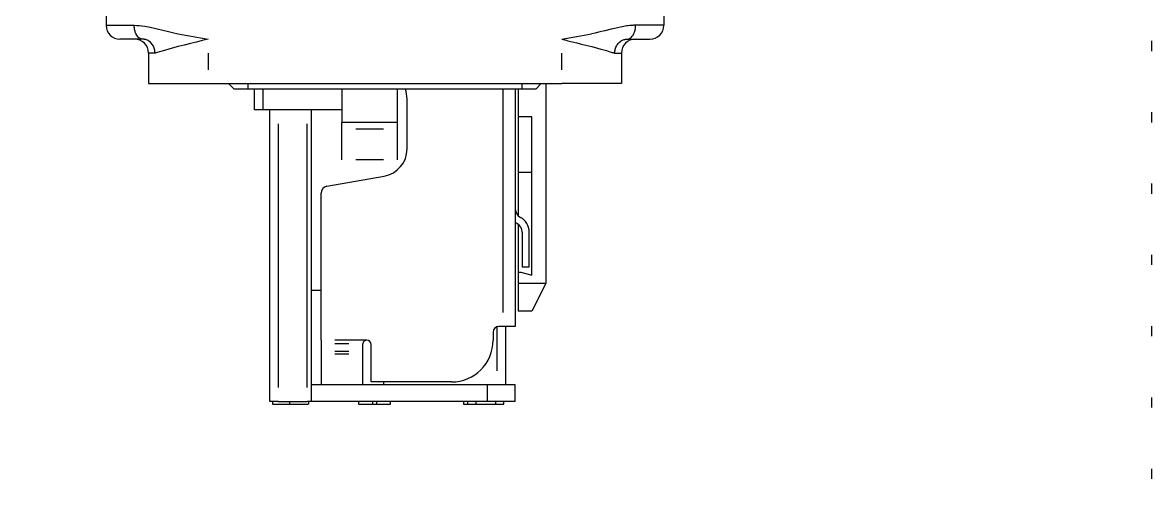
# Model space of a CAD drawing. Extents: x -194 to 239, y -574 to -265.
# Drawn here: x -100.64 to -72.93, y -466.46 to -454.78 of the extents above; entities that cross this region are included whole.
import ezdxf

# ---------------------------------------------------------------- set-up
doc = ezdxf.new("R2010")
doc.units = 0
doc.header["$LTSCALE"] = 0.5
doc.linetypes.add('ACAD_ISO07W100', pattern=[3.5, 0.5, -3])
doc.layers.get('0').update_dxf_attribs({"linetype": 'CONTINUOUS'})
doc.layers.add('1', color=7, linetype='CONTINUOUS')

msp = doc.modelspace()

# ---------------------------------------------------------------- linework, layer by layer
at = {"color": 0, "linetype": 'ACAD_ISO07W100'}
msp.add_lwpolyline([(-167.83, -302.982), (-72.925, -302.982), (-72.925, -482.77), (-167.83, -482.77)], close=True, dxfattribs=at)
at = {"layer": '1', "linetype": 'Continuous'}
for p, q in [((-98.588, -444.633), (-98.588, -454.849)), ((-84.898, -444.633), (-84.898, -454.849)), ((-98.588, -454.849), (-98.58, -454.849)), ((-98.58, -454.849), (-98.558, -454.849)), ((-98.558, -454.849), (-98.521, -454.849)), ((-98.521, -454.849), (-98.47, -454.849)), ((-98.47, -454.849), (-98.405, -454.849)), ((-98.405, -454.849), (-98.327, -454.849)), ((-98.327, -454.849), (-98.236, -454.849)), ((-98.236, -454.849), (-98.134, -454.849)), ((-98.134, -454.849), (-98.02, -454.849)), ((-98.02, -454.849), (-97.896, -454.849)), ((-97.896, -454.849), (-97.836, -454.851)), ((-97.896, -454.859), (-97.896, -454.849)), ((-97.896, -454.869), (-97.896, -454.859)), ((-97.895, -454.879), (-97.896, -454.869)), ((-97.895, -454.89), (-97.895, -454.879)), ((-97.893, -454.911), (-97.895, -454.89)), ((-97.89, -454.932), (-97.893, -454.911)), ((-97.886, -454.953), (-97.89, -454.932)), ((-97.882, -454.973), (-97.886, -454.953)), ((-97.877, -454.994), (-97.882, -454.973)), ((-97.87, -455.014), (-97.877, -454.994)), ((-97.855, -455.053), (-97.87, -455.014)), ((-97.836, -454.851), (-97.774, -454.855)), ((-97.774, -454.855), (-97.707, -454.862)), ((-97.707, -454.862), (-97.638, -454.872)), ((-97.638, -454.872), (-97.505, -454.897)), ((-97.505, -454.897), (-97.368, -454.928)), ((-97.368, -454.928), (-97.299, -454.944)), ((-97.299, -454.944), (-97.23, -454.961)), ((-97.23, -454.961), (-97.162, -454.979)), ((-97.162, -454.979), (-97.092, -454.996)), ((-97.092, -454.996), (-96.955, -455.027)), ((-96.955, -455.027), (-96.817, -455.057)), ((-86.496, -455.021), (-86.582, -455.04)), ((-86.341, -454.983), (-86.496, -455.021)), ((-86.186, -454.944), (-86.341, -454.983)), ((-86.109, -454.926), (-86.186, -454.944)), ((-86.032, -454.908), (-86.109, -454.926)), ((-85.956, -454.892), (-86.032, -454.908)), ((-85.88, -454.878), (-85.956, -454.892)), ((-85.843, -454.871), (-85.88, -454.878)), ((-85.806, -454.866), (-85.843, -454.871)), ((-85.769, -454.861), (-85.806, -454.866)), ((-85.732, -454.857), (-85.769, -454.861)), ((-85.696, -454.853), (-85.732, -454.857)), ((-85.66, -454.851), (-85.696, -454.853)), ((-85.642, -454.85), (-85.66, -454.851)), ((-85.624, -454.85), (-85.642, -454.85)), ((-85.63, -455.053), (-85.615, -455.014)), ((-85.607, -454.849), (-85.624, -454.85)), ((-85.615, -455.014), (-85.609, -454.994)), ((-85.609, -454.994), (-85.603, -454.973)), ((-85.589, -454.849), (-85.607, -454.849)), ((-85.603, -454.973), (-85.599, -454.953)), ((-85.599, -454.953), (-85.595, -454.932)), ((-85.595, -454.932), (-85.592, -454.911)), ((-85.592, -454.911), (-85.59, -454.89)), ((-85.59, -454.879), (-85.589, -454.869)), ((-85.59, -454.89), (-85.59, -454.879)), ((-85.465, -454.849), (-85.589, -454.849)), ((-85.589, -454.859), (-85.589, -454.849)), ((-85.589, -454.869), (-85.589, -454.859)), ((-85.352, -454.849), (-85.465, -454.849)), ((-85.249, -454.849), (-85.352, -454.849)), ((-85.158, -454.849), (-85.249, -454.849)), ((-85.08, -454.849), (-85.158, -454.849)), ((-85.015, -454.849), (-85.08, -454.849)), ((-84.964, -454.849), (-85.015, -454.849)), ((-84.927, -454.849), (-84.964, -454.849)), ((-84.905, -454.849), (-84.927, -454.849)), ((-84.898, -454.849), (-84.905, -454.849)), ((-98.24, -455.19), (-98.247, -455.19)), ((-98.218, -455.19), (-98.24, -455.19)), ((-98.181, -455.19), (-98.218, -455.19)), ((-98.13, -455.19), (-98.181, -455.19)), ((-98.066, -455.19), (-98.13, -455.19)), ((-97.989, -455.19), (-98.066, -455.19)), ((-97.9, -455.19), (-97.989, -455.19)), ((-97.799, -455.19), (-97.9, -455.19)), ((-97.836, -455.088), (-97.855, -455.053)), ((-97.815, -455.12), (-97.836, -455.088)), ((-97.791, -455.145), (-97.815, -455.12)), ((-97.689, -455.19), (-97.799, -455.19)), ((-97.778, -455.156), (-97.791, -455.145)), ((-97.766, -455.165), (-97.778, -455.156)), ((-97.753, -455.173), (-97.766, -455.165)), ((-97.74, -455.179), (-97.753, -455.173)), ((-97.733, -455.182), (-97.74, -455.179)), ((-97.727, -455.184), (-97.733, -455.182)), ((-97.72, -455.186), (-97.727, -455.184)), ((-97.714, -455.187), (-97.72, -455.186)), ((-97.707, -455.188), (-97.714, -455.187)), ((-97.701, -455.189), (-97.707, -455.188)), ((-97.698, -455.189), (-97.701, -455.189)), ((-97.695, -455.189), (-97.698, -455.189)), ((-97.692, -455.19), (-97.695, -455.189)), ((-97.689, -455.19), (-97.692, -455.19)), ((-97.684, -455.19), (-97.689, -455.19)), ((-97.679, -455.19), (-97.684, -455.19)), ((-97.675, -455.19), (-97.679, -455.19)), ((-97.67, -455.19), (-97.675, -455.19)), ((-97.661, -455.191), (-97.67, -455.19)), ((-97.651, -455.192), (-97.661, -455.191)), ((-97.641, -455.194), (-97.651, -455.192)), ((-97.632, -455.196), (-97.641, -455.194)), ((-97.622, -455.198), (-97.632, -455.196)), ((-97.612, -455.201), (-97.622, -455.198)), ((-97.593, -455.207), (-97.612, -455.201)), ((-97.573, -455.215), (-97.593, -455.207)), ((-97.554, -455.225), (-97.573, -455.215)), ((-97.536, -455.236), (-97.554, -455.225)), ((-97.5, -455.263), (-97.536, -455.236)), ((-97.469, -455.296), (-97.5, -455.263)), ((-97.453, -455.317), (-97.469, -455.296)), ((-96.817, -455.057), (-96.726, -455.074)), ((-96.726, -455.074), (-96.634, -455.09)), ((-96.519, -455.299), (-96.667, -455.335)), ((-96.634, -455.09), (-96.542, -455.107)), ((-96.542, -455.107), (-96.451, -455.124)), ((-96.367, -455.261), (-96.519, -455.299)), ((-96.451, -455.124), (-96.359, -455.14)), ((-96.226, -455.226), (-96.367, -455.261)), ((-96.359, -455.14), (-96.268, -455.157)), ((-96.268, -455.157), (-96.222, -455.165)), ((-96.085, -455.19), (-96.226, -455.226)), ((-96.222, -455.165), (-96.176, -455.173)), ((-96.176, -455.173), (-96.13, -455.181)), ((-96.13, -455.181), (-96.085, -455.19)), ((-87.401, -455.19), (-87.355, -455.181)), ((-87.401, -455.19), (-87.364, -455.199)), ((-87.364, -455.199), (-87.327, -455.209)), ((-87.355, -455.181), (-87.309, -455.173)), ((-87.327, -455.209), (-87.289, -455.218)), ((-87.309, -455.173), (-87.263, -455.165)), ((-87.289, -455.218), (-87.252, -455.228)), ((-87.263, -455.165), (-87.218, -455.157)), ((-87.252, -455.228), (-87.177, -455.246)), ((-87.218, -455.157), (-87.126, -455.14)), ((-87.177, -455.246), (-87.102, -455.265)), ((-87.126, -455.14), (-87.035, -455.124)), ((-87.102, -455.265), (-87.028, -455.283)), ((-87.035, -455.124), (-86.943, -455.107)), ((-87.028, -455.283), (-86.953, -455.301)), ((-86.953, -455.301), (-86.88, -455.32)), ((-86.943, -455.107), (-86.851, -455.09)), ((-86.851, -455.09), (-86.759, -455.074)), ((-86.759, -455.074), (-86.669, -455.057)), ((-86.582, -455.04), (-86.669, -455.057)), ((-86.032, -455.317), (-86.017, -455.296)), ((-86.017, -455.296), (-85.985, -455.263)), ((-85.985, -455.263), (-85.95, -455.236)), ((-85.95, -455.236), (-85.931, -455.225)), ((-85.931, -455.225), (-85.912, -455.215)), ((-85.912, -455.215), (-85.893, -455.207)), ((-85.893, -455.207), (-85.873, -455.201)), ((-85.873, -455.201), (-85.863, -455.198)), ((-85.863, -455.198), (-85.854, -455.196)), ((-85.854, -455.196), (-85.844, -455.194)), ((-85.844, -455.194), (-85.834, -455.192)), ((-85.834, -455.192), (-85.825, -455.191)), ((-85.825, -455.191), (-85.815, -455.19)), ((-85.815, -455.19), (-85.811, -455.19)), ((-85.811, -455.19), (-85.806, -455.19)), ((-85.806, -455.19), (-85.801, -455.19)), ((-85.801, -455.19), (-85.797, -455.19)), ((-85.797, -455.19), (-85.686, -455.19)), ((-85.797, -455.19), (-85.794, -455.19)), ((-85.794, -455.19), (-85.79, -455.189)), ((-85.79, -455.189), (-85.787, -455.189)), ((-85.787, -455.189), (-85.784, -455.189)), ((-85.784, -455.189), (-85.778, -455.188)), ((-85.778, -455.188), (-85.771, -455.187)), ((-85.771, -455.187), (-85.765, -455.186)), ((-85.765, -455.186), (-85.759, -455.184)), ((-85.759, -455.184), (-85.752, -455.182)), ((-85.752, -455.182), (-85.746, -455.179)), ((-85.746, -455.179), (-85.733, -455.173)), ((-85.733, -455.173), (-85.72, -455.165)), ((-85.72, -455.165), (-85.707, -455.156)), ((-85.707, -455.156), (-85.694, -455.145)), ((-85.694, -455.145), (-85.671, -455.12)), ((-85.686, -455.19), (-85.586, -455.19)), ((-85.671, -455.12), (-85.649, -455.088)), ((-85.649, -455.088), (-85.63, -455.053)), ((-85.586, -455.19), (-85.496, -455.19)), ((-85.496, -455.19), (-85.419, -455.19)), ((-85.419, -455.19), (-85.355, -455.19)), ((-85.355, -455.19), (-85.304, -455.19)), ((-85.304, -455.19), (-85.268, -455.19)), ((-85.268, -455.19), (-85.246, -455.19)), ((-85.246, -455.19), (-85.238, -455.19)), ((-97.549, -455.53), (-97.549, -456.279)), ((-97.539, -455.53), (-97.549, -455.53)), ((-97.508, -455.53), (-97.539, -455.53)), ((-97.457, -455.53), (-97.508, -455.53)), ((-97.386, -455.53), (-97.457, -455.53)), ((-97.438, -455.339), (-97.453, -455.317)), ((-97.426, -455.361), (-97.438, -455.339)), ((-97.415, -455.385), (-97.426, -455.361)), ((-97.406, -455.409), (-97.415, -455.385)), ((-97.398, -455.434), (-97.406, -455.409)), ((-97.393, -455.458), (-97.398, -455.434)), ((-97.389, -455.483), (-97.393, -455.458)), ((-97.388, -455.495), (-97.389, -455.483)), ((-97.387, -455.507), (-97.388, -455.495)), ((-97.386, -455.518), (-97.387, -455.507)), ((-97.332, -455.516), (-97.386, -455.53)), ((-97.386, -455.53), (-97.386, -455.518)), ((-97.275, -455.5), (-97.332, -455.516)), ((-97.207, -455.481), (-97.275, -455.5)), ((-97.132, -455.459), (-97.207, -455.481)), ((-97.051, -455.435), (-97.132, -455.459)), ((-96.965, -455.41), (-97.051, -455.435)), ((-96.821, -455.373), (-96.965, -455.41)), ((-96.667, -455.335), (-96.821, -455.373)), ((-96.085, -455.53), (-96.085, -455.939)), ((-87.401, -455.939), (-87.401, -455.53)), ((-86.88, -455.32), (-86.807, -455.338)), ((-86.807, -455.338), (-86.664, -455.373)), ((-86.664, -455.373), (-86.527, -455.409)), ((-86.527, -455.409), (-86.442, -455.432)), ((-86.442, -455.432), (-86.367, -455.453)), ((-86.367, -455.453), (-86.302, -455.472)), ((-86.302, -455.472), (-86.259, -455.485)), ((-86.259, -455.485), (-86.222, -455.497)), ((-86.222, -455.497), (-86.19, -455.506)), ((-86.19, -455.506), (-86.163, -455.515)), ((-86.163, -455.515), (-86.151, -455.518)), ((-86.151, -455.518), (-86.14, -455.521)), ((-86.14, -455.521), (-86.131, -455.524)), ((-86.131, -455.524), (-86.122, -455.526)), ((-86.122, -455.526), (-86.115, -455.528)), ((-86.115, -455.528), (-86.109, -455.529)), ((-86.109, -455.529), (-86.106, -455.53)), ((-86.106, -455.53), (-86.103, -455.53)), ((-86.103, -455.53), (-86.101, -455.53)), ((-86.101, -455.53), (-86.099, -455.53)), ((-86.099, -455.507), (-86.098, -455.495)), ((-86.099, -455.518), (-86.099, -455.507)), ((-86.099, -455.53), (-86.099, -455.518)), ((-86.099, -455.53), (-86.029, -455.53)), ((-86.098, -455.495), (-86.096, -455.483)), ((-86.096, -455.483), (-86.092, -455.458)), ((-86.092, -455.458), (-86.087, -455.434)), ((-86.087, -455.434), (-86.08, -455.409)), ((-86.08, -455.409), (-86.07, -455.385)), ((-86.07, -455.385), (-86.059, -455.361)), ((-86.059, -455.361), (-86.047, -455.339)), ((-86.047, -455.339), (-86.032, -455.317)), ((-86.029, -455.53), (-85.978, -455.53)), ((-85.978, -455.53), (-85.947, -455.53)), ((-85.947, -455.53), (-85.936, -455.53)), ((-85.936, -455.53), (-85.936, -456.279)), ((-97.549, -456.279), (-97.542, -456.279)), ((-97.542, -456.279), (-97.521, -456.279)), ((-97.521, -456.279), (-97.486, -456.279)), ((-97.486, -456.279), (-97.437, -456.279)), ((-97.437, -456.279), (-97.376, -456.279)), ((-97.376, -456.279), (-97.302, -456.279)), ((-97.302, -456.279), (-97.217, -456.279)), ((-97.217, -456.279), (-97.12, -456.279)), ((-97.12, -456.279), (-97.014, -456.279)), ((-97.014, -456.279), (-96.898, -456.279)), ((-96.898, -456.279), (-96.775, -456.279)), ((-96.775, -456.279), (-96.645, -456.279)), ((-96.645, -456.279), (-96.51, -456.279)), ((-96.51, -456.279), (-96.37, -456.279)), ((-96.37, -456.279), (-96.228, -456.279)), ((-96.228, -456.279), (-96.085, -456.279)), ((-96.085, -456.279), (-87.401, -456.279)), ((-95.444, -456.416), (-95.581, -456.279)), ((-95.436, -456.416), (-95.444, -456.416)), ((-95.411, -456.416), (-95.436, -456.416)), ((-95.37, -456.416), (-95.411, -456.416)), ((-95.316, -456.416), (-95.37, -456.416)), ((-95.252, -456.416), (-95.316, -456.416)), ((-95.18, -456.416), (-95.252, -456.416)), ((-95.104, -456.416), (-95.18, -456.416)), ((-95.104, -456.279), (-95.104, -456.416)), ((-92.798, -456.416), (-95.104, -456.416)), ((-94.944, -456.926), (-94.944, -456.416)), ((-94.739, -456.416), (-94.739, -456.926)), ((-91.436, -456.416), (-92.798, -456.416)), ((-92.798, -456.416), (-92.798, -457.233)), ((-91.436, -457.233), (-91.436, -456.416)), ((-88.381, -456.416), (-91.436, -456.416)), ((-88.848, -456.416), (-88.848, -461.898)), ((-88.542, -456.416), (-88.542, -462.239)), ((-88.473, -456.416), (-88.473, -457.097)), ((-88.381, -456.279), (-88.381, -456.416)), ((-88.306, -456.416), (-88.381, -456.416)), ((-88.234, -456.416), (-88.306, -456.416)), ((-88.169, -456.416), (-88.234, -456.416)), ((-88.115, -456.416), (-88.169, -456.416)), ((-88.075, -456.416), (-88.115, -456.416)), ((-88.049, -456.416), (-88.075, -456.416)), ((-88.041, -456.416), (-88.049, -456.416)), ((-87.905, -456.279), (-88.041, -456.416)), ((-87.792, -456.279), (-87.792, -461.183)), ((-87.257, -456.279), (-87.401, -456.279)), ((-87.115, -456.279), (-87.257, -456.279)), ((-86.976, -456.279), (-87.115, -456.279)), ((-86.84, -456.279), (-86.976, -456.279)), ((-86.71, -456.279), (-86.84, -456.279)), ((-86.587, -456.279), (-86.71, -456.279)), ((-86.472, -456.279), (-86.587, -456.279)), ((-86.365, -456.279), (-86.472, -456.279)), ((-86.269, -456.279), (-86.365, -456.279)), ((-86.183, -456.279), (-86.269, -456.279)), ((-86.109, -456.279), (-86.183, -456.279)), ((-86.048, -456.279), (-86.109, -456.279)), ((-85.999, -456.279), (-86.048, -456.279)), ((-85.965, -456.279), (-85.999, -456.279)), ((-85.943, -456.279), (-85.965, -456.279)), ((-85.936, -456.279), (-85.943, -456.279)), ((-91.198, -457.88), (-91.198, -456.654)), ((-94.937, -456.926), (-94.944, -456.926)), ((-94.916, -456.926), (-94.937, -456.926)), ((-94.884, -456.926), (-94.916, -456.926)), ((-94.842, -456.926), (-94.884, -456.926)), ((-94.792, -456.926), (-94.842, -456.926)), ((-94.739, -456.926), (-94.792, -456.926)), ((-92.798, -456.926), (-94.739, -456.926)), ((-94.569, -464.078), (-94.569, -456.926)), ((-93.548, -461.353), (-93.548, -456.926)), ((-91.436, -457.233), (-92.798, -457.233)), ((-92.798, -457.402), (-92.798, -457.233)), ((-91.436, -457.402), (-91.436, -457.233)), ((-88.133, -457.097), (-88.473, -457.097)), ((-88.473, -457.097), (-88.473, -457.104)), ((-88.473, -457.104), (-88.473, -457.126)), ((-88.473, -457.126), (-88.473, -457.163)), ((-88.473, -457.163), (-88.473, -457.214)), ((-88.473, -457.214), (-88.473, -457.279)), ((-88.133, -460.984), (-88.133, -457.097)), ((-94.365, -457.267), (-94.365, -463.737)), ((-93.65, -463.737), (-93.65, -457.267)), ((-92.798, -457.457), (-92.798, -457.402)), ((-92.798, -457.526), (-92.798, -457.457)), ((-92.798, -457.609), (-92.798, -457.526)), ((-91.777, -457.402), (-92.458, -457.402)), ((-91.436, -457.457), (-91.436, -457.402)), ((-91.436, -457.526), (-91.436, -457.457)), ((-91.436, -457.609), (-91.436, -457.526)), ((-88.473, -457.279), (-88.473, -457.357)), ((-88.473, -457.357), (-88.473, -457.447)), ((-88.473, -457.447), (-88.473, -457.547)), ((-92.798, -457.703), (-92.798, -457.609)), ((-92.798, -457.807), (-92.798, -457.703)), ((-91.436, -457.703), (-91.436, -457.609)), ((-91.436, -457.807), (-91.436, -457.703)), ((-88.473, -457.547), (-88.473, -457.658)), ((-88.473, -457.658), (-88.473, -457.778)), ((-88.473, -457.778), (-88.473, -457.905)), ((-92.798, -457.918), (-92.798, -457.807)), ((-92.798, -458.034), (-92.798, -457.918)), ((-92.798, -458.152), (-92.798, -458.034)), ((-91.436, -457.918), (-91.436, -457.807)), ((-91.436, -458.034), (-91.436, -457.918)), ((-91.436, -458.152), (-91.436, -458.034)), ((-88.473, -457.905), (-88.473, -458.038)), ((-88.473, -458.038), (-88.473, -458.176)), ((-91.777, -458.152), (-92.458, -458.152)), ((-88.473, -458.176), (-88.473, -458.316)), ((-88.473, -458.316), (-88.473, -458.459)), ((-93.168, -458.799), (-91.761, -458.551)), ((-88.133, -458.459), (-88.473, -458.459)), ((-88.473, -458.459), (-88.473, -459.52)), ((-93.309, -462.579), (-93.309, -458.967)), ((-88.473, -459.727), (-88.473, -460.911)), ((-88.371, -459.923), (-88.371, -460.775)), ((-88.201, -460.775), (-88.201, -459.923)), ((-88.371, -460.775), (-88.201, -460.775)), ((-88.473, -460.911), (-88.405, -460.911)), ((-88.473, -460.911), (-88.473, -461.183)), ((-88.405, -460.911), (-88.133, -460.984)), ((-93.548, -461.353), (-93.309, -461.353)), ((-93.548, -463.669), (-93.548, -461.353)), ((-87.792, -461.183), (-88.473, -461.183)), ((-88.473, -461.183), (-88.473, -461.864)), ((-87.792, -461.183), (-88.133, -461.864)), ((-88.133, -461.864), (-88.473, -461.864)), ((-89.086, -462.375), (-89.086, -462.579)), ((-88.984, -463.328), (-88.984, -462.243)), ((-88.848, -462.239), (-88.95, -462.239)), ((-88.78, -462.239), (-88.848, -462.239)), ((-88.78, -462.239), (-88.78, -463.669)), ((-88.715, -462.239), (-88.78, -462.239)), ((-88.657, -462.239), (-88.715, -462.239)), ((-88.608, -462.239), (-88.657, -462.239)), ((-88.572, -462.239), (-88.608, -462.239)), ((-88.549, -462.239), (-88.572, -462.239)), ((-88.542, -462.239), (-88.549, -462.239)), ((-93.309, -462.579), (-93.309, -462.663)), ((-93.309, -462.663), (-93.309, -462.731)), ((-93.309, -462.731), (-93.309, -462.794)), ((-92.185, -462.579), (-92.969, -462.579)), ((-92.626, -462.663), (-92.969, -462.663)), ((-92.288, -462.682), (-92.287, -462.672)), ((-92.288, -462.743), (-92.288, -462.682)), ((-92.288, -462.8), (-92.288, -462.743)), ((-92.287, -462.672), (-92.286, -462.663)), ((-92.083, -463.601), (-92.083, -462.682)), ((-93.309, -462.794), (-93.309, -462.85)), ((-93.309, -462.85), (-93.309, -462.882)), ((-93.309, -462.882), (-93.309, -462.92)), ((-93.309, -462.92), (-93.309, -463.669)), ((-92.969, -462.85), (-92.628, -462.85)), ((-92.628, -462.92), (-92.969, -462.92)), ((-92.288, -462.85), (-92.288, -462.8)), ((-92.288, -462.882), (-92.288, -462.85)), ((-92.288, -462.92), (-92.288, -462.882)), ((-92.288, -463.669), (-92.288, -462.92)), ((-90.108, -463.601), (-92.083, -463.601)), ((-91.777, -463.601), (-91.777, -463.669)), ((-93.548, -464.078), (-93.548, -463.669)), ((-89.223, -463.669), (-93.548, -463.669)), ((-89.223, -464.078), (-89.223, -463.669)), ((-89.126, -463.669), (-89.223, -463.669)), ((-89.031, -463.669), (-89.126, -463.669)), ((-88.94, -463.669), (-89.031, -463.669)), ((-88.854, -463.669), (-88.94, -463.669)), ((-88.777, -463.669), (-88.854, -463.669)), ((-88.708, -463.669), (-88.777, -463.669)), ((-88.65, -463.669), (-88.708, -463.669)), ((-88.603, -463.669), (-88.65, -463.669)), ((-88.569, -463.669), (-88.603, -463.669)), ((-88.548, -463.669), (-88.569, -463.669)), ((-88.542, -463.669), (-88.548, -463.669)), ((-88.542, -464.078), (-88.542, -463.669)), ((-94.562, -464.078), (-94.569, -464.078)), ((-94.542, -464.078), (-94.562, -464.078)), ((-94.509, -464.078), (-94.542, -464.078)), ((-94.467, -464.078), (-94.509, -464.078)), ((-94.501, -464.078), (-94.501, -464.146)), ((-94.501, -464.146), (-94.494, -464.146)), ((-94.494, -464.146), (-94.473, -464.146)), ((-94.473, -464.146), (-94.44, -464.146)), ((-94.418, -464.078), (-94.467, -464.078)), ((-94.44, -464.146), (-94.396, -464.146)), ((-94.365, -464.078), (-94.418, -464.078)), ((-94.396, -464.146), (-94.344, -464.146)), ((-94.365, -464.078), (-93.65, -464.078)), ((-94.344, -464.146), (-94.288, -464.146)), ((-94.288, -464.146), (-94.23, -464.146)), ((-94.23, -464.146), (-94.174, -464.146)), ((-94.174, -464.146), (-94.123, -464.146)), ((-94.123, -464.146), (-94.08, -464.146)), ((-94.08, -464.146), (-94.08, -464.078)), ((-94.08, -464.146), (-94.037, -464.146)), ((-94.037, -464.146), (-93.983, -464.146)), ((-93.983, -464.146), (-93.922, -464.146)), ((-93.922, -464.146), (-93.858, -464.146)), ((-93.858, -464.146), (-93.794, -464.146)), ((-93.794, -464.146), (-93.736, -464.146)), ((-93.736, -464.146), (-93.686, -464.146)), ((-93.686, -464.146), (-93.648, -464.146)), ((-93.611, -464.078), (-93.65, -464.078)), ((-93.648, -464.146), (-93.624, -464.146)), ((-93.624, -464.146), (-93.616, -464.146)), ((-93.616, -464.078), (-93.616, -464.146)), ((-93.577, -464.078), (-93.611, -464.078)), ((-93.555, -464.078), (-93.577, -464.078)), ((-93.548, -464.078), (-93.555, -464.078)), ((-89.223, -464.078), (-93.548, -464.078)), ((-92.39, -464.078), (-92.39, -464.146)), ((-92.39, -464.146), (-92.049, -464.146)), ((-92.049, -464.078), (-92.049, -464.146)), ((-92.049, -464.146), (-91.947, -464.146)), ((-91.947, -464.078), (-91.947, -464.146)), ((-91.947, -464.146), (-91.606, -464.146)), ((-91.606, -464.146), (-91.606, -464.078)), ((-89.811, -464.078), (-89.811, -464.146)), ((-89.811, -464.146), (-89.8, -464.146)), ((-89.8, -464.146), (-89.767, -464.146)), ((-89.767, -464.146), (-89.715, -464.146)), ((-89.715, -464.078), (-89.715, -464.146)), ((-89.715, -464.146), (-89.708, -464.146)), ((-89.708, -464.146), (-89.688, -464.146)), ((-89.688, -464.146), (-89.655, -464.146)), ((-89.655, -464.146), (-89.613, -464.146)), ((-89.613, -464.146), (-89.564, -464.146)), ((-89.564, -464.146), (-89.511, -464.146)), ((-89.511, -464.078), (-89.511, -464.146)), ((-89.511, -464.146), (-89.027, -464.146)), ((-89.126, -464.078), (-89.223, -464.078)), ((-89.031, -464.078), (-89.126, -464.078)), ((-88.94, -464.078), (-89.031, -464.078)), ((-89.027, -464.078), (-89.027, -464.146)), ((-89.027, -464.146), (-88.974, -464.146)), ((-88.974, -464.146), (-88.925, -464.146)), ((-88.854, -464.078), (-88.94, -464.078)), ((-88.925, -464.146), (-88.883, -464.146)), ((-88.883, -464.146), (-88.85, -464.146)), ((-88.777, -464.078), (-88.854, -464.078)), ((-88.85, -464.146), (-88.83, -464.146)), ((-88.83, -464.146), (-88.823, -464.146)), ((-88.823, -464.146), (-88.823, -464.078)), ((-88.708, -464.078), (-88.777, -464.078)), ((-88.65, -464.078), (-88.708, -464.078)), ((-88.603, -464.078), (-88.65, -464.078)), ((-88.569, -464.078), (-88.603, -464.078)), ((-88.548, -464.078), (-88.569, -464.078)), ((-88.542, -464.078), (-88.548, -464.078))]:
    msp.add_line(p, q, dxfattribs=at)
for centre, radius, start, end in [((-98.247, -454.849), 0.341, 180, 270), ((-85.238, -454.849), 0.341, 270, 0), ((-97.889, -455.53), 0.341, 0, 90), ((-85.596, -455.53), 0.341, 90, 180), ((-91.879, -456.654), 0.681, 0, 20.4877), ((-91.879, -457.88), 0.681, 280, 0), ((-93.139, -458.967), 0.17, 100, 180), ((-88.303, -459.353), 0.238, 180, 241.7263), ((-88.303, -459.353), 0.409, 234.3143, 241.7263), ((-88.61, -459.923), 0.238, 0, 61.7263), ((-88.61, -459.923), 0.409, 0, 61.7263), ((-88.95, -462.375), 0.136, 90, 180), ((-92.185, -462.682), 0.102, 90, 169.4393), ((-92.185, -462.682), 0.102, 0, 90), ((-90.108, -462.579), 1.022, 270, 0)]:
    msp.add_arc(centre, radius, start, end, dxfattribs=at)

doc.saveas('drawing.dxf')
